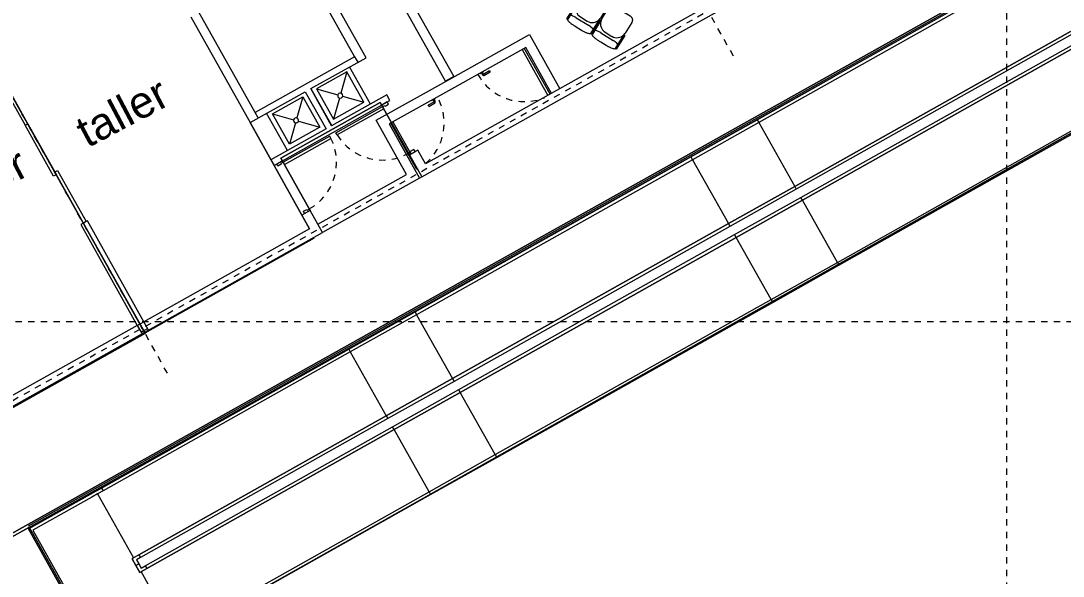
# Model space of a CAD drawing. Header units: metres. Extents: x -10 to 246, y 16 to 113.
# Drawn here: x 26.57 to 43.03, y 60.6 to 69.38 of the extents above; entities that cross this region are included whole.
import ezdxf

# ---------------------------------------------------------------- set-up
doc = ezdxf.new("R2010")
doc.units = ezdxf.units.M
doc.linetypes.add('LineaDiscontinua-1_5mm', pattern=[0.003, 0.0015, -0.0015])
doc.linetypes.add('LíneaDeRejilla', pattern=[0.021, 0.012, -0.003, 0.003, -0.003])
for name, color, linetype, lineweight in [('A-BRND', 11, 'Continuous', 5), ('A-DETL-3', 151, 'Continuous', 5), ('A-MURO', 113, 'Continuous', 9), ('A-PISO', 51, 'Continuous', 9), ('A-PISO-RAMP', 51, 'Continuous', 5), ('A-PUER', 31, 'Continuous', 5), ('A-PUER-MARC', 31, 'Continuous', 5), ('A-TEXT-NOTA', 2, 'Continuous', 5), ('A-WALL', 113, 'Continuous', 18), ('H-HID-APAR', 6, 'Continuous', 5), ('I-MOBI', 30, 'Continuous', 5), ('S-REJI', 1, 'Continuous', 5)]:
    doc.layers.add(name, color=color, linetype=linetype, lineweight=lineweight)
doc.styles.add('Arial_3', font='Arial.ttf', dxfattribs={"height": 0.5})

# ---------------------------------------------------------------- blocks, each defined once
blk = doc.blocks.new('Puerta-Batiente-HojaLisa - 900x2200-V2-Nivel 2')
at = {"layer": 'A-PUER'}
for p, q in [((-0.422, -0.919), (-0.422, -0.075)), ((-0.382, -0.075), (-0.382, -0.656)), ((-0.407, -0.919), (-0.422, -0.919))]:
    blk.add_line(p, q, dxfattribs=at)
at = {"layer": 'A-PUER', "linetype": 'LineaDiscontinua-1_5mm'}
blk.add_arc((-0.422, -0.075), 0.844, 281.3191, 0, dxfattribs=at)
blk = doc.blocks.new('Manija-Horizontal-SinCerradura - 120-1041475-Nivel 2')
at = {"layer": 'A-PUER'}
for p, q in [((0.12, 0.008), (0.12, 0)), ((0.12, 0.008), (0.18, 0.008)), ((0.124, 0.008), (0.12, 0.008)), ((0.14, 0.038), (0.14, 0.008)), ((0.16, 0.008), (0.16, 0.038)), ((0.27, 0.063), (0.165, 0.063)), ((0.165, 0.043), (0.27, 0.043)), ((0.18, 0.008), (0.176, 0.008)), ((0.18, 0), (0.18, 0.008)), ((0.27, 0.063), (0.27, 0.043))]:
    blk.add_line(p, q, dxfattribs=at)
at = {"layer": 'A-PUER', "flags": 128}
for points in [[(0.165, 0.063), (0.164, 0.063), (0.163, 0.063), (0.162, 0.063), (0.161, 0.063), (0.16, 0.063), (0.159, 0.062), (0.158, 0.062), (0.157, 0.062), (0.156, 0.061), (0.155, 0.061), (0.154, 0.061), (0.153, 0.06), (0.153, 0.06), (0.152, 0.059), (0.151, 0.059), (0.15, 0.058), (0.149, 0.057), (0.149, 0.057), (0.148, 0.056), (0.147, 0.055), (0.146, 0.055), (0.146, 0.054), (0.145, 0.053), (0.145, 0.052), (0.144, 0.052), (0.143, 0.051), (0.143, 0.05), (0.142, 0.049), (0.142, 0.048), (0.142, 0.047), (0.141, 0.046), (0.141, 0.045), (0.141, 0.044), (0.141, 0.043), (0.14, 0.042), (0.14, 0.041), (0.14, 0.04), (0.14, 0.039), (0.14, 0.038), (0.14, 0.038)], [(0.16, 0.038), (0.16, 0.038), (0.16, 0.038), (0.16, 0.039), (0.16, 0.039), (0.16, 0.039), (0.16, 0.039), (0.16, 0.039), (0.16, 0.04), (0.16, 0.04), (0.16, 0.04), (0.16, 0.04), (0.161, 0.04), (0.161, 0.04), (0.161, 0.041), (0.161, 0.041), (0.161, 0.041), (0.161, 0.041), (0.161, 0.041), (0.161, 0.041), (0.162, 0.042), (0.162, 0.042), (0.162, 0.042), (0.162, 0.042), (0.162, 0.042), (0.162, 0.042), (0.162, 0.042), (0.163, 0.042), (0.163, 0.043), (0.163, 0.043), (0.163, 0.043), (0.163, 0.043), (0.164, 0.043), (0.164, 0.043), (0.164, 0.043), (0.164, 0.043), (0.164, 0.043), (0.165, 0.043), (0.165, 0.043), (0.165, 0.043), (0.165, 0.043)]]:
    blk.add_lwpolyline(points, dxfattribs=at)
blk = doc.blocks.new('Puerta-Batiente-HojaLisa - 900x2200-V3-Nivel 2')
at = {"layer": 'A-PUER'}
for p, q in [((-0.422, 0.908), (-0.422, 0.075)), ((-0.382, 0.075), (-0.382, 0.908))]:
    blk.add_line(p, q, dxfattribs=at)
at = {"layer": 'A-PUER', "linetype": 'LineaDiscontinua-1_5mm'}
blk.add_arc((-0.422, 0.075), 0.844, 360, 82.8407, dxfattribs=at)
blk = doc.blocks.new('Manija-Horizontal-SinCerradura - 120-1041476-Nivel 2')
at = {"layer": 'A-PUER'}
for p, q in [((0.12, 0), (0.12, -0.008)), ((0.18, -0.008), (0.18, 0)), ((0.12, -0.008), (0.124, -0.008)), ((0.18, -0.008), (0.12, -0.008)), ((0.14, -0.008), (0.14, -0.038)), ((0.16, -0.038), (0.16, -0.008)), ((0.27, -0.043), (0.165, -0.043)), ((0.165, -0.063), (0.27, -0.063)), ((0.176, -0.008), (0.18, -0.008)), ((0.27, -0.043), (0.27, -0.063))]:
    blk.add_line(p, q, dxfattribs=at)
at = {"layer": 'A-PUER', "flags": 128}
for points in [[(0.14, -0.038), (0.14, -0.039), (0.14, -0.04), (0.14, -0.041), (0.14, -0.042), (0.14, -0.043), (0.141, -0.044), (0.141, -0.045), (0.141, -0.046), (0.142, -0.047), (0.142, -0.048), (0.142, -0.049), (0.143, -0.05), (0.143, -0.05), (0.144, -0.051), (0.144, -0.052), (0.145, -0.053), (0.146, -0.054), (0.146, -0.054), (0.147, -0.055), (0.148, -0.056), (0.148, -0.057), (0.149, -0.057), (0.15, -0.058), (0.151, -0.058), (0.151, -0.059), (0.152, -0.06), (0.153, -0.06), (0.154, -0.061), (0.155, -0.061), (0.156, -0.061), (0.157, -0.062), (0.158, -0.062), (0.159, -0.062), (0.16, -0.062), (0.161, -0.063), (0.162, -0.063), (0.163, -0.063), (0.164, -0.063), (0.165, -0.063), (0.165, -0.063)], [(0.165, -0.043), (0.165, -0.043), (0.165, -0.043), (0.164, -0.043), (0.164, -0.043), (0.164, -0.043), (0.164, -0.043), (0.164, -0.043), (0.163, -0.043), (0.163, -0.043), (0.163, -0.043), (0.163, -0.043), (0.163, -0.042), (0.163, -0.042), (0.162, -0.042), (0.162, -0.042), (0.162, -0.042), (0.162, -0.042), (0.162, -0.042), (0.162, -0.042), (0.161, -0.041), (0.161, -0.041), (0.161, -0.041), (0.161, -0.041), (0.161, -0.041), (0.161, -0.041), (0.161, -0.041), (0.161, -0.04), (0.16, -0.04), (0.16, -0.04), (0.16, -0.04), (0.16, -0.04), (0.16, -0.039), (0.16, -0.039), (0.16, -0.039), (0.16, -0.039), (0.16, -0.039), (0.16, -0.038), (0.16, -0.038), (0.16, -0.038), (0.16, -0.038)]]:
    blk.add_lwpolyline(points, dxfattribs=at)
blk = doc.blocks.new('M_Seating-Auditorium - 457 x 610mm-1736665-Nivel 2')
at = {"layer": 'I-MOBI'}
for p, q in [((-0.068, 0.065), (-0.055, 0.065)), ((-0.068, -0.19), (-0.068, 0.065)), ((-0.055, 0.064), (-0.055, -0.215)), ((0.097, 0.101), (0.197, 0.101)), ((0.197, 0.101), (0.224, 0.101)), ((0.377, 0.065), (0.389, 0.065)), ((0.377, -0.215), (0.377, 0.064)), ((0.389, 0.065), (0.389, -0.19)), ((0.275, -0.025), (0.046, -0.025)), ((0.224, -0.07), (0.097, -0.07)), ((-0.052, -0.19), (-0.068, -0.19)), ((-0.055, -0.419), (-0.055, -0.222)), ((0.389, -0.19), (0.373, -0.19)), ((0.377, -0.222), (0.377, -0.419)), ((0.3, -0.495), (0.021, -0.495))]:
    blk.add_line(p, q, dxfattribs=at)
for centre, major_axis, ratio, start_param, end_param in [((0.046, -0.001), (-0.102, 0), 0.236052, 0, 1.570796), ((0.097, -0.222), (0.152, 0), 0.996195, 1.570796, 2.931845), ((0.224, -0.222), (0.152, 0), 0.996195, 0.215398, 1.570796), ((0.275, -0.001), (-0.102, 0), 0.236052, 1.570796, 3.141593)]:
    blk.add_ellipse(centre, major_axis=major_axis, ratio=ratio, start_param=start_param, end_param=end_param, dxfattribs=at)
for points, knots in [([(-0.055, 0.065), (-0.055, 0.067), (-0.054, 0.071), (-0.046, 0.078), (-0.028, 0.087), (0, 0.093), (0.028, 0.097), (0.05, 0.099), (0.073, 0.101), (0.089, 0.101), (0.097, 0.101)], [-1, -1, -1, -1, -0.9, -0.8, -0.6, -0.4, -0.3, -0.2, -0.1, 0, 0, 0, 0]), ([(0.021, -0.495), (0.017, -0.495), (0.01, -0.494), (0.002, -0.492), (-0.004, -0.49), (-0.01, -0.488), (-0.016, -0.485), (-0.021, -0.482), (-0.029, -0.476), (-0.039, -0.466), (-0.047, -0.454), (-0.051, -0.444), (-0.054, -0.433), (-0.055, -0.425), (-0.055, -0.419)], [-1, -1, -1, -1, -0.892857, -0.839286, -0.785714, -0.732143, -0.678571, -0.625, -0.571429, -0.428571, -0.285714, -0.214286, -0.142857, 0, 0, 0, 0]), ([(0.377, -0.419), (0.377, -0.423), (0.376, -0.429), (0.374, -0.438), (0.372, -0.444), (0.37, -0.45), (0.367, -0.455), (0.364, -0.461), (0.358, -0.469), (0.348, -0.479), (0.336, -0.486), (0.326, -0.491), (0.315, -0.494), (0.306, -0.495), (0.3, -0.495)], [-1, -1, -1, -1, -0.892857, -0.839286, -0.785714, -0.732143, -0.678571, -0.625, -0.571429, -0.428571, -0.285714, -0.214286, -0.142857, 0, 0, 0, 0])]:
    blk.add_open_spline(points, degree=3, knots=knots, dxfattribs=at)
for points in [[(0.224, 0.101), (0.232, 0.101), (0.248, 0.1), (0.271, 0.099), (0.294, 0.097), (0.314, 0.094), (0.332, 0.09), (0.348, 0.086), (0.361, 0.081), (0.37, 0.076), (0.375, 0.07), (0.377, 0.067), (0.377, 0.065)], [(-0.055, -0.222), (-0.055, -0.217), (-0.055, -0.206), (-0.053, -0.195), (-0.052, -0.19)], [(0.373, -0.19), (0.374, -0.195), (0.376, -0.206), (0.377, -0.217), (0.377, -0.222)]]:
    blk.add_open_spline(points, degree=3, dxfattribs=at)
blk = doc.blocks.new('Top Rail Type - Top Rail_Internal_-1126757-Nivel 2')
at = {"layer": 'A-BRND'}
for p, q in [((16.628, 55.789), (47.962, 73.353)), ((47.943, 73.285), (16.653, 55.745))]:
    blk.add_line(p, q, dxfattribs=at)
blk = doc.blocks.new('Top Rail Type - Top Rail_Internal_-V78-Nivel 2')
at = {"layer": 'A-BRND'}
for p, q in [((47.962, 73.353), (16.628, 55.789)), ((47.943, 73.285), (16.653, 55.745))]:
    blk.add_line(p, q, dxfattribs=at)
blk = doc.blocks.new('Puerta-Batiente-HojaLisa - 900x2200-V81-Nivel 2')
at = {"layer": 'A-PUER'}
for p, q in [((-0.382, 0.919), (-0.422, 0.919)), ((-0.422, 0.919), (-0.422, 0.075)), ((-0.382, 0.075), (-0.382, 0.919)), ((-0.422, 0.075), (-0.382, 0.075))]:
    blk.add_line(p, q, dxfattribs=at)
at = {"layer": 'A-PUER', "linetype": 'LineaDiscontinua-1_5mm'}
blk.add_arc((-0.422, 0.075), 0.844, 360, 87.2835, dxfattribs=at)
at = {"layer": 'A-PUER-MARC', "lineweight": 9}
for p, q in [((-0.45, -0.025), (-0.45, 0.075)), ((-0.45, 0.075), (-0.422, 0.075)), ((-0.422, 0.075), (-0.422, 0.035)), ((-0.422, 0.035), (-0.41, 0.035)), ((-0.41, 0.035), (-0.41, -0.025)), ((0.41, 0.035), (0.422, 0.035)), ((0.41, -0.025), (0.41, 0.035)), ((0.422, 0.035), (0.422, 0.075)), ((0.422, 0.075), (0.45, 0.075)), ((0.45, 0.075), (0.45, -0.025)), ((-0.41, -0.025), (-0.45, -0.025)), ((0.45, -0.025), (0.41, -0.025))]:
    blk.add_line(p, q, dxfattribs=at)
blk = doc.blocks.new('Puerta-Batiente-HojaLisa - 900x2200-V83-Nivel 2')
at = {"layer": 'A-PUER'}
for p, q in [((-0.422, -0.919), (-0.422, -0.075)), ((-0.422, -0.075), (-0.382, -0.075)), ((-0.382, -0.075), (-0.382, -0.919)), ((-0.382, -0.919), (-0.422, -0.919))]:
    blk.add_line(p, q, dxfattribs=at)
at = {"layer": 'A-PUER', "linetype": 'LineaDiscontinua-1_5mm'}
blk.add_arc((-0.422, -0.075), 0.844, 272.7165, 0, dxfattribs=at)
at = {"layer": 'A-PUER-MARC', "lineweight": 9}
for p, q in [((-0.41, 0.025), (-0.45, 0.025)), ((-0.45, 0.025), (-0.45, -0.075)), ((-0.41, -0.035), (-0.41, 0.025)), ((0.45, 0.025), (0.41, 0.025)), ((0.41, 0.025), (0.41, -0.035)), ((0.45, -0.075), (0.45, 0.025)), ((-0.45, -0.075), (-0.422, -0.075)), ((-0.422, -0.075), (-0.422, -0.035)), ((-0.422, -0.035), (-0.41, -0.035)), ((0.41, -0.035), (0.422, -0.035)), ((0.422, -0.035), (0.422, -0.075)), ((0.422, -0.075), (0.45, -0.075))]:
    blk.add_line(p, q, dxfattribs=at)
blk = doc.blocks.new('M_Door-Double-Sliding - 1800 x 2100mm-1735726-Nivel 2')
at = {"layer": 'A-PUER', "lineweight": 9}
for p, q in [((0.025, 0.187), (-0.9, 0.187)), ((-0.9, 0.187), (-0.9, 0.137)), ((0.025, 0.137), (0.025, 0.187)), ((-0.9, 0.137), (0.025, 0.137)), ((0.9, 0.137), (-0.025, 0.137)), ((-0.025, 0.137), (-0.025, 0.087)), ((-0.025, 0.087), (0.9, 0.087)), ((0.9, 0.087), (0.9, 0.137))]:
    blk.add_line(p, q, dxfattribs=at)
blk = doc.blocks.new('M_Door-Double-Sliding - 1800 x 2100mm-1735796-Nivel 2')
at = {"layer": 'A-PUER', "lineweight": 9}
for p, q in [((-0.9, -0.137), (0.025, -0.137)), ((-0.9, -0.187), (-0.9, -0.137)), ((-0.025, -0.087), (0.9, -0.087)), ((-0.025, -0.137), (-0.025, -0.087)), ((0.9, -0.137), (-0.025, -0.137)), ((0.025, -0.137), (0.025, -0.187)), ((0.9, -0.087), (0.9, -0.137)), ((0.025, -0.187), (-0.9, -0.187))]:
    blk.add_line(p, q, dxfattribs=at)
blk = doc.blocks.new('M_Shower Stall-2D - Poceta aseol-2D 70_70-V125-Nivel 2')
at = {"layer": 'H-HID-APAR'}
for p, q in [((0, 0), (0, 0.675)), ((0.075, 0.625), (0.321, 0.379)), ((0.075, 0.075), (0.075, 0.625)), ((0.075, 0.625), (0.625, 0.625)), ((0.625, 0.625), (0.379, 0.379)), ((0.625, 0.625), (0.625, 0.075)), ((0.322, 0.322), (0.075, 0.075)), ((0.378, 0.322), (0.625, 0.075)), ((0.625, 0.075), (0.075, 0.075))]:
    blk.add_line(p, q, dxfattribs=at)
for start, end in [(360, 180), (180, 360)]:
    blk.add_arc((0.35, 0.35), 0.04, start, end, dxfattribs=at)
blk = doc.blocks.new('M_Shower Stall-2D - Poceta aseol-2D 70_70-V126-Nivel 2')
at = {"layer": 'H-HID-APAR'}
for p, q in [((0, 0), (0, -0.675)), ((0.7, -0.675), (0.7, 0)), ((0.322, -0.322), (0.075, -0.075)), ((0.625, -0.075), (0.075, -0.075)), ((0.075, -0.075), (0.075, -0.625)), ((0.378, -0.322), (0.625, -0.075)), ((0.625, -0.625), (0.625, -0.075)), ((0.075, -0.625), (0.321, -0.379)), ((0.625, -0.625), (0.379, -0.379)), ((0.075, -0.625), (0.625, -0.625))]:
    blk.add_line(p, q, dxfattribs=at)
for start, end in [(0, 180), (180, 0)]:
    blk.add_arc((0.35, -0.35), 0.04, start, end, dxfattribs=at)
blk = doc.blocks.new('Top Rail Type - Top Rail_Internal_-1746581-Nivel 2')
at = {"layer": 'A-BRND'}
for p, q in [((42.579, 70.226), (38.221, 67.775)), ((38.196, 67.819), (39.414, 68.503)), ((39.464, 65.564), (43.822, 68.014)), ((43.847, 67.97), (39.489, 65.52)), ((37.15, 67.231), (38.196, 67.819)), ((38.221, 67.775), (37.175, 67.187)), ((38.196, 67.819), (38.221, 67.775)), ((32.792, 64.78), (37.15, 67.231)), ((37.175, 67.187), (32.816, 64.737)), ((37.15, 67.231), (37.175, 67.187)), ((38.418, 64.975), (39.464, 65.564)), ((39.464, 65.564), (39.489, 65.52)), ((39.489, 65.52), (38.443, 64.932)), ((34.06, 62.525), (38.418, 64.975)), ((38.443, 64.932), (34.084, 62.481)), ((38.418, 64.975), (38.443, 64.932)), ((31.746, 64.192), (32.792, 64.78)), ((32.816, 64.737), (31.77, 64.149)), ((32.792, 64.78), (32.816, 64.737)), ((27.839, 61.996), (31.746, 64.192)), ((31.77, 64.149), (27.864, 61.952)), ((31.746, 64.192), (31.77, 64.149)), ((33.014, 61.937), (34.06, 62.525)), ((34.084, 62.481), (33.038, 61.893)), ((34.06, 62.525), (34.084, 62.481)), ((27.665, 61.898), (27.752, 61.947)), ((27.777, 61.903), (27.689, 61.855)), ((27.752, 61.947), (27.839, 61.996)), ((27.864, 61.952), (27.777, 61.903)), ((27.839, 61.996), (27.864, 61.952)), ((29.02, 59.692), (33.014, 61.937)), ((33.014, 61.937), (33.038, 61.893)), ((26.687, 61.351), (27.665, 61.898)), ((27.689, 61.855), (26.756, 61.332)), ((33.038, 61.893), (29.045, 59.648)), ((27.977, 59.046), (26.687, 61.351)), ((26.756, 61.332), (27.997, 59.115))]:
    blk.add_line(p, q, dxfattribs=at)
blk = doc.blocks.new('Top Rail Type - Top Rail_Internal_-V129-Nivel 2')
at = {"layer": 'A-BRND'}
for p, q in [((42.579, 70.226), (38.221, 67.775)), ((39.414, 68.503), (38.196, 67.819)), ((39.464, 65.564), (43.822, 68.014)), ((39.489, 65.52), (43.847, 67.97)), ((38.196, 67.819), (37.15, 67.231)), ((38.221, 67.775), (37.175, 67.187)), ((37.15, 67.231), (32.792, 64.78)), ((37.175, 67.187), (32.816, 64.737)), ((38.418, 64.975), (39.464, 65.564)), ((38.443, 64.932), (39.489, 65.52)), ((34.06, 62.525), (38.418, 64.975)), ((34.084, 62.481), (38.443, 64.932)), ((32.792, 64.78), (31.746, 64.192)), ((32.816, 64.737), (31.77, 64.149)), ((31.746, 64.192), (27.839, 61.996)), ((31.77, 64.149), (27.864, 61.952)), ((33.014, 61.937), (34.06, 62.525)), ((33.038, 61.893), (34.084, 62.481)), ((27.752, 61.947), (27.665, 61.898)), ((27.776, 61.903), (27.689, 61.855)), ((29.02, 59.692), (33.014, 61.937)), ((27.665, 61.898), (26.687, 61.351)), ((27.689, 61.855), (26.756, 61.332)), ((29.045, 59.648), (33.038, 61.893)), ((26.687, 61.351), (27.977, 59.046)), ((26.756, 61.332), (27.997, 59.115))]:
    blk.add_line(p, q, dxfattribs=at)
blk = doc.blocks.new('Top Rail Type - Top Rail_Internal_-1752441-Nivel 2')
at = {"layer": 'A-BRND'}
for p, q in [((38.789, 66.765), (43.147, 69.215)), ((43.172, 69.171), (38.813, 66.721)), ((38.887, 66.59), (43.245, 69.041)), ((43.27, 68.997), (38.911, 66.547)), ((37.743, 66.176), (38.789, 66.765)), ((38.813, 66.721), (37.767, 66.133)), ((38.789, 66.765), (38.813, 66.721)), ((37.841, 66.002), (38.887, 66.59)), ((38.911, 66.547), (37.865, 65.958)), ((38.911, 66.547), (38.887, 66.59)), ((33.384, 63.726), (37.743, 66.176)), ((37.767, 66.133), (33.409, 63.682)), ((37.743, 66.176), (37.767, 66.133)), ((33.483, 63.552), (37.841, 66.002)), ((37.865, 65.958), (33.507, 63.508)), ((37.865, 65.958), (37.841, 66.002)), ((32.338, 63.138), (33.384, 63.726)), ((33.384, 63.726), (33.409, 63.682)), ((33.409, 63.682), (32.363, 63.094)), ((32.437, 62.963), (33.483, 63.552)), ((33.507, 63.508), (33.483, 63.552)), ((33.507, 63.508), (32.461, 62.92)), ((28.432, 60.941), (32.338, 63.138)), ((32.363, 63.094), (28.457, 60.898)), ((32.338, 63.138), (32.363, 63.094)), ((28.53, 60.767), (32.437, 62.963)), ((32.461, 62.92), (28.555, 60.724)), ((32.461, 62.92), (32.437, 62.963)), ((28.341, 60.891), (28.432, 60.941)), ((28.432, 60.941), (28.457, 60.898)), ((28.384, 60.771), (28.323, 60.88)), ((28.384, 60.771), (28.428, 60.796)), ((28.446, 60.662), (28.384, 60.771)), ((28.457, 60.898), (28.391, 60.861)), ((28.391, 60.861), (28.428, 60.796)), ((28.428, 60.796), (28.465, 60.73)), ((28.465, 60.73), (28.53, 60.767)), ((28.53, 60.767), (28.555, 60.724)), ((28.555, 60.724), (28.446, 60.662))]:
    blk.add_line(p, q, dxfattribs=at)
blk = doc.blocks.new('Top Rail Type - Top Rail_Internal_-V130-Nivel 2')
at = {"layer": 'A-BRND'}
for p, q in [((43.147, 69.215), (38.789, 66.765)), ((43.172, 69.171), (38.813, 66.721)), ((38.887, 66.59), (43.245, 69.041)), ((38.911, 66.547), (43.27, 68.997)), ((38.789, 66.765), (37.743, 66.176)), ((38.813, 66.721), (37.767, 66.133)), ((37.841, 66.002), (38.887, 66.59)), ((37.865, 65.958), (38.911, 66.547)), ((37.743, 66.176), (33.384, 63.726)), ((37.767, 66.133), (33.409, 63.682)), ((33.483, 63.552), (37.841, 66.002)), ((33.507, 63.508), (37.865, 65.958)), ((33.384, 63.726), (32.338, 63.138)), ((33.409, 63.682), (32.363, 63.094)), ((32.437, 62.963), (33.483, 63.552)), ((32.461, 62.92), (33.507, 63.508)), ((32.338, 63.138), (28.432, 60.941)), ((32.363, 63.094), (28.457, 60.898)), ((28.53, 60.767), (32.437, 62.963)), ((28.555, 60.724), (32.461, 62.92)), ((28.345, 60.892), (28.323, 60.88)), ((28.323, 60.88), (28.384, 60.771)), ((28.428, 60.796), (28.384, 60.771)), ((28.384, 60.771), (28.446, 60.662)), ((28.391, 60.861), (28.428, 60.796)), ((28.428, 60.796), (28.465, 60.73)), ((28.465, 60.73), (28.53, 60.767)), ((28.446, 60.662), (28.555, 60.724))]:
    blk.add_line(p, q, dxfattribs=at)

msp = doc.modelspace()

# ---------------------------------------------------------------- linework, layer by layer
at = {"layer": 'A-DETL-3'}
for p, q in [((26.685, 61.397), (47.952, 73.318)), ((28.511, 64.485), (24.91, 70.882)), ((24.916, 70.885), (26.646, 67.799)), ((30.672, 67.212), (32.242, 68.092)), ((32.242, 68.092), (30.672, 67.212)), ((32.242, 68.092), (32.706, 67.265)), ((32.706, 67.265), (32.242, 68.092)), ((26.646, 67.799), (28.505, 64.481)), ((31.128, 66.092), (30.186, 67.772)), ((30.186, 67.772), (31.005, 66.312)), ((31.136, 66.385), (30.672, 67.212)), ((30.672, 67.212), (31.136, 66.385)), ((28.529, 64.452), (31.206, 65.953)), ((31.206, 65.953), (31.201, 65.961)), ((25.884, 62.958), (28.534, 64.444)), ((28.571, 64.518), (28.466, 64.459)), ((28.505, 64.481), (28.524, 64.449)), ((28.534, 64.444), (28.511, 64.485)), ((28.524, 64.449), (28.529, 64.452))]:
    msp.add_line(p, q, dxfattribs=at)
at = {"layer": 'A-MURO'}
for p, q in [((33.272, 68.429), (30.71, 73)), ((30.84, 73.073), (33.403, 68.502)), ((33.341, 68.459), (34.601, 69.166)), ((34.601, 69.166), (35.081, 68.308)), ((34.543, 68.961), (33.414, 68.329)), ((34.95, 68.235), (34.543, 68.961)), ((31.838, 68.813), (31.887, 68.726)), ((33.403, 68.502), (33.272, 68.429)), ((32.18, 67.809), (33.341, 68.459)), ((33.414, 68.329), (32.384, 67.751)), ((30.317, 67.846), (30.268, 67.933)), ((32.66, 66.951), (32.18, 67.809)), ((32.384, 67.751), (32.865, 66.894)), ((31.259, 66.166), (32.66, 66.951)), ((32.865, 66.894), (31.332, 66.035)), ((28.406, 64.567), (28.511, 64.625))]:
    msp.add_line(p, q, dxfattribs=at)
at = {"layer": 'A-PISO'}
for p, q in [((27.997, 59.062), (49.236, 71.036)), ((32.901, 66.917), (32.864, 66.896)), ((20.152, 57.717), (26.695, 61.379)), ((26.695, 61.379), (27.997, 59.062))]:
    msp.add_line(p, q, dxfattribs=at)
at = {"layer": 'A-PISO-RAMP'}
for p, q in [((38.221, 67.775), (38.789, 66.765)), ((37.175, 67.187), (37.743, 66.176)), ((39.464, 65.564), (38.911, 66.547)), ((38.418, 64.975), (37.865, 65.958)), ((32.816, 64.737), (33.384, 63.726)), ((31.77, 64.149), (32.338, 63.138)), ((34.06, 62.525), (33.507, 63.508)), ((33.014, 61.937), (32.461, 62.92)), ((27.777, 61.903), (28.345, 60.892)), ((29.02, 59.692), (28.467, 60.675))]:
    msp.add_line(p, q, dxfattribs=at)
at = {"layer": 'A-WALL'}
for p, q in [((32.018, 68.799), (30.641, 71.255)), ((30.554, 71.103), (31.838, 68.813)), ((32.902, 66.915), (40.057, 70.926)), ((30.268, 67.933), (29.38, 69.516)), ((37.321, 69.564), (32.96, 67.119)), ((29.25, 69.443), (30.186, 67.772)), ((31.838, 68.813), (30.268, 67.933)), ((31.145, 68.31), (32.018, 68.799)), ((30.186, 67.772), (31.058, 68.261)), ((31.058, 68.261), (31.388, 67.673)), ((31.475, 67.722), (31.145, 68.31)), ((32.348, 68.211), (31.475, 67.722)), ((32.397, 68.123), (32.348, 68.211)), ((30.565, 67.097), (32.397, 68.123)), ((31.388, 67.673), (30.516, 67.184)), ((32.837, 67.338), (32.706, 67.265)), ((32.96, 67.119), (32.837, 67.338)), ((30.516, 67.184), (30.565, 67.097)), ((32.706, 67.265), (32.902, 66.915)), ((31.136, 66.385), (31.005, 66.312)), ((31.332, 66.035), (31.136, 66.385)), ((27.556, 66.185), (27.512, 66.161)), ((27.617, 66.22), (27.6, 66.21)), ((28.511, 64.625), (27.617, 66.22)), ((31.005, 66.312), (31.128, 66.092)), ((25.863, 62.969), (31.332, 66.035)), ((27.512, 66.161), (28.406, 64.567)), ((31.128, 66.092), (28.511, 64.625)), ((28.406, 64.567), (25.789, 63.1))]:
    msp.add_line(p, q, dxfattribs=at)
at = {"layer": 'A-WALL', "lineweight": 9}
for p, q in [((28.406, 64.567), (28.48, 64.436)), ((28.584, 64.494), (28.511, 64.625))]:
    msp.add_line(p, q, dxfattribs=at)
at = {"layer": 'S-REJI', "linetype": 'LíneaDeRejilla'}
for p, q in [((42.136, 84.903), (42.136, 51.546)), ((50.427, 76.824), (2.537, 49.98)), ((37.822, 68.824), (34.766, 74.275)), ((28.881, 63.812), (25.825, 69.264)), ((50.384, 64.624), (6.753, 64.624))]:
    msp.add_line(p, q, dxfattribs=at)

# ---------------------------------------------------------------- block references
at = {"layer": 'A-BRND'}
for name in ['Top Rail Type - Top Rail_Internal_-1126757-Nivel 2', 'Top Rail Type - Top Rail_Internal_-V78-Nivel 2', 'Top Rail Type - Top Rail_Internal_-1746581-Nivel 2', 'Top Rail Type - Top Rail_Internal_-V129-Nivel 2', 'Top Rail Type - Top Rail_Internal_-1752441-Nivel 2', 'Top Rail Type - Top Rail_Internal_-V130-Nivel 2']:
    msp.add_blockref(name, (0, 0), dxfattribs=at)
at = {"layer": 'A-PUER'}
for name, p, rotation in [('M_Door-Double-Sliding - 1800 x 2100mm-1735726-Nivel 2', (26.355, 68.608), 119.2725903057571), ('Puerta-Batiente-HojaLisa - 900x2200-V3-Nivel 2', (34.114, 68.807), 209.2725903057564), ('Manija-Horizontal-SinCerradura - 120-1041476-Nivel 2', (33.714, 68.497), 29.27259030575662), ('Puerta-Batiente-HojaLisa - 900x2200-V2-Nivel 2', (32.74, 68.037), 29.27259030575485), ('Puerta-Batiente-HojaLisa - 900x2200-V83-Nivel 2', (32.551, 67.694), 299.2725903057571), ('Manija-Horizontal-SinCerradura - 120-1041475-Nivel 2', (33.213, 68.216), 209.2725903057547), ('M_Door-Double-Sliding - 1800 x 2100mm-1735796-Nivel 2', (27.235, 67.038), 299.2725903057571), ('Puerta-Batiente-HojaLisa - 900x2200-V81-Nivel 2', (30.85, 66.741), 299.2725903057571)]:
    msp.add_blockref(name, p, dxfattribs=dict(at, rotation=rotation))
at = {"layer": 'H-HID-APAR'}
for name, p, rotation in [('M_Shower Stall-2D - Poceta aseol-2D 70_70-V126-Nivel 2', (32.087, 68.065), 209.2725903057566), ('M_Shower Stall-2D - Poceta aseol-2D 70_70-V125-Nivel 2', (30.779, 67.331), 29.27259030575632)]:
    msp.add_blockref(name, p, dxfattribs=dict(at, rotation=rotation))
at = {"layer": 'I-MOBI', "rotation": 148.3944505659771}
for p in [(35.558, 69.266), (35.948, 69.026)]:
    msp.add_blockref('M_Seating-Auditorium - 457 x 610mm-1736665-Nivel 2', p, dxfattribs=at)

# ---------------------------------------------------------------- texts
at = {"layer": 'A-TEXT-NOTA', "color": 7, "char_height": 0.5, "width": 1.88397, "attachment_point": 1, "rotation": 27.8206, "style": 'Arial_3'}
for insert in [(27.382, 67.807), (25.156, 66.693)]:
    msp.add_mtext('taller', dxfattribs=dict(at, insert=insert))

doc.saveas('drawing.dxf')
